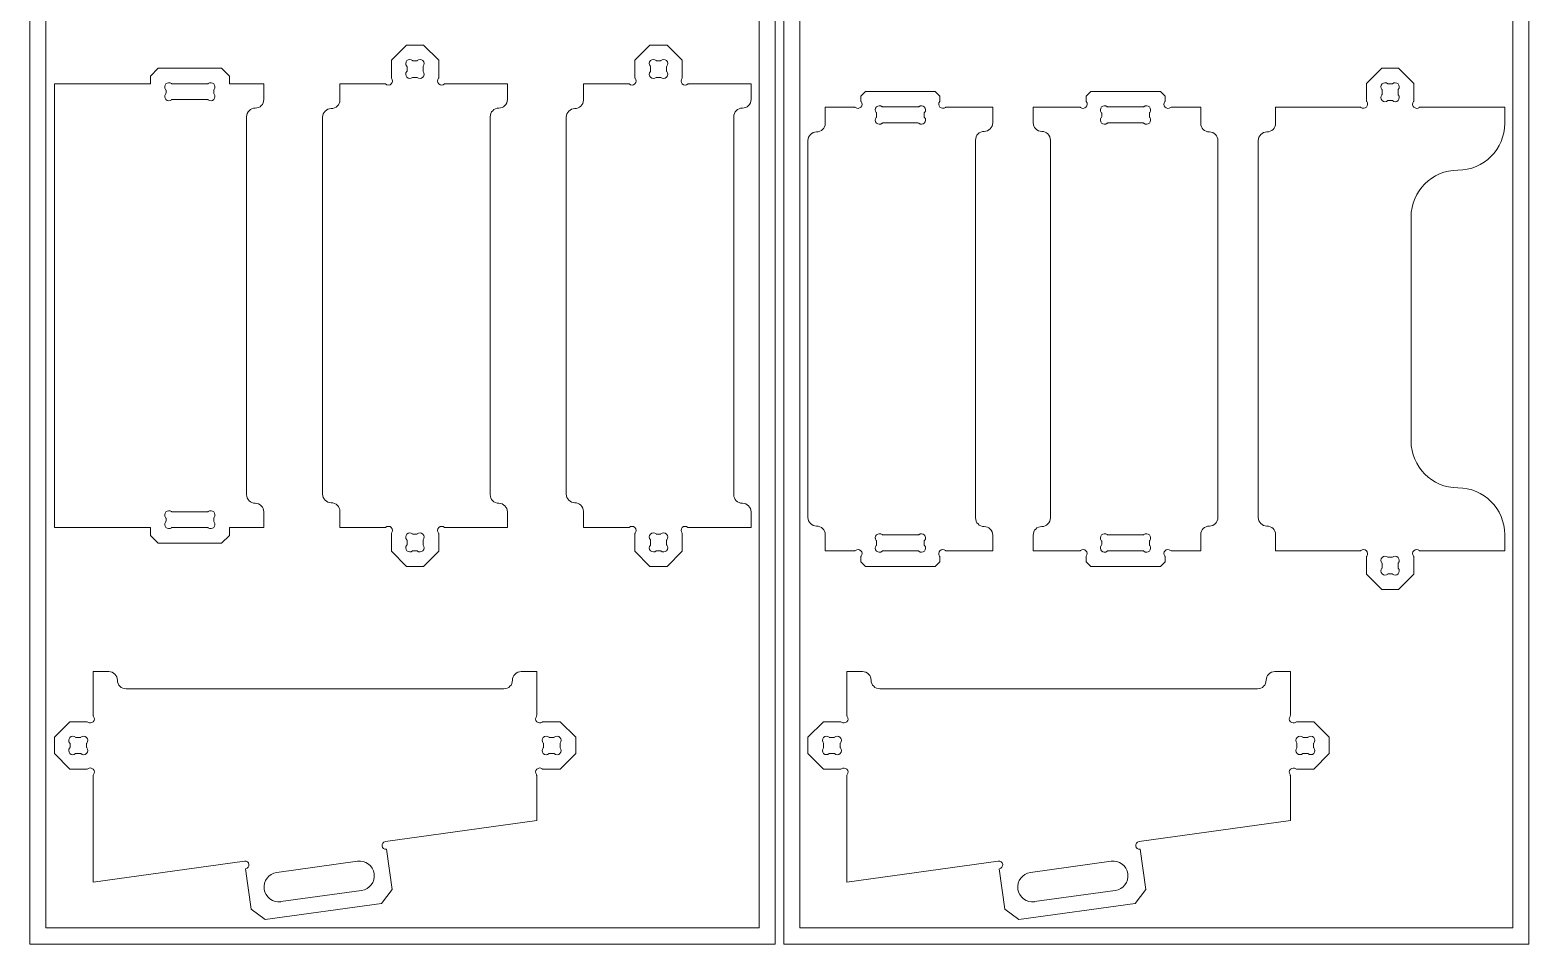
# Model space of a CAD drawing. Header units: millimetres. Extents: x 0 to 2440, y 0 to 1220.
# Drawn here: x 0 to 1217, y 0 to 742 of the extents above; entities that cross this region are included whole.
import ezdxf

# ---------------------------------------------------------------- set-up
doc = ezdxf.new("R2010")
doc.units = ezdxf.units.MM

msp = doc.modelspace()

# ---------------------------------------------------------------- linework, layer by layer
at = {"color": 7, "linetype": 'Continuous', "lineweight": 15}
for p, q in [((0, 1220), (0, 0)), ((604.9, 0), (604.9, 1220)), ((611.7, 1220), (611.7, 0)), ((1216.6, 0), (1216.6, 1220)), ((13, 1207), (13, 13)), ((591.9, 13), (591.9, 1207)), ((624.7, 1207), (624.7, 13)), ((1203.6, 13), (1203.6, 1207)), ((293.3, 717.3), (305.5, 729.5)), ((305.5, 729.5), (319.5, 729.5)), ((319.5, 729.5), (331.7, 717.3)), ((491, 717.3), (503.2, 729.5)), ((503.2, 729.5), (517.2, 729.5)), ((517.2, 729.5), (529.4, 717.3)), ((97.7, 704.3), (104, 710.7)), ((104, 710.7), (155.5, 710.7)), ((155.5, 710.7), (161.8, 704.3)), ((293.3, 702.9), (293.3, 717.3)), ((306, 708.2), (306, 711.9)), ((310.8, 716.8), (314.1, 716.8)), ((319, 711.9), (319, 708.2)), ((331.7, 717.3), (331.7, 702.9)), ((491, 702.9), (491, 717.3)), ((503.7, 708.2), (503.7, 711.9)), ((508.6, 716.8), (511.8, 716.8)), ((516.7, 711.9), (516.7, 708.2)), ((529.4, 717.3), (529.4, 702.9)), ((1084.7, 698.2), (1097.1, 710.7)), ((1097.1, 710.7), (1110.6, 710.7)), ((1110.6, 710.7), (1123.1, 698.2)), ((19.8, 698), (97.7, 698)), ((19.8, 698), (19.8, 338)), ((97.7, 698), (97.7, 704.3)), ((115.6, 698), (143.9, 698)), ((161.8, 704.3), (161.8, 698)), ((161.8, 698), (189.8, 698)), ((189.8, 698), (189.8, 685.3)), ((251.5, 698), (288.4, 698)), ((251.5, 684.9), (251.5, 698)), ((314.1, 703.3), (310.8, 703.3)), ((336.6, 698), (387.5, 698)), ((387.5, 698), (387.5, 685.3)), ((449.2, 698), (486.1, 698)), ((449.2, 684.9), (449.2, 698)), ((511.8, 703.3), (508.6, 703.3)), ((534.3, 698), (585.2, 698)), ((585.2, 698), (585.2, 685.3)), ((1084.7, 684.3), (1084.7, 698.2)), ((1102.2, 698), (1105.5, 698)), ((1123.1, 698.2), (1123.1, 684.3)), ((110.4, 690.5), (110.4, 692.8)), ((143.9, 685.3), (115.6, 685.3)), ((149.1, 692.8), (149.1, 690.5)), ((674.4, 688), (678.1, 691.8)), ((674.4, 684.3), (674.4, 688)), ((678.1, 691.8), (734.7, 691.8)), ((734.7, 691.8), (738.5, 688)), ((738.5, 688), (738.5, 684.3)), ((860.9, 691.8), (857.1, 688)), ((857.1, 688), (857.1, 684.3)), ((917.5, 691.8), (860.9, 691.8)), ((921.3, 688), (917.5, 691.8)), ((921.3, 684.3), (921.3, 688)), ((1097.4, 689.4), (1097.4, 693.1)), ((1105.5, 684.5), (1102.2, 684.5)), ((1110.4, 693.1), (1110.4, 689.4)), ((175.8, 364.7), (175.8, 671.3)), ((237.5, 670.9), (237.5, 365.1)), ((373.5, 364.7), (373.5, 671.3)), ((435.2, 670.9), (435.2, 365.1)), ((571.2, 364.7), (571.2, 671.3)), ((645.4, 679.1), (669.2, 679.1)), ((645.4, 666), (645.4, 679.1)), ((687.1, 671.4), (687.1, 674.2)), ((692.2, 679.3), (720.7, 679.3)), ((725.8, 674.2), (725.8, 671.4)), ((743.6, 679.1), (781.4, 679.1)), ((781.4, 679.1), (781.4, 666.4)), ((852, 679.1), (814.2, 679.1)), ((814.2, 679.1), (814.2, 666.4)), ((869.8, 674.2), (869.8, 671.4)), ((903.4, 679.3), (874.9, 679.3)), ((908.6, 671.4), (908.6, 674.2)), ((950.2, 679.1), (926.4, 679.1)), ((950.2, 666), (950.2, 679.1)), ((1010.9, 679.1), (1079.5, 679.1)), ((1010.9, 666), (1010.9, 679.1)), ((1128.2, 679.1), (1196.9, 679.1)), ((1196.9, 679.1), (1196.9, 666)), ((720.7, 666.3), (692.2, 666.3)), ((874.9, 666.3), (903.4, 666.3)), ((631.4, 652), (631.4, 346.2)), ((767.4, 345.8), (767.4, 652.4)), ((828.2, 652.4), (828.2, 345.8)), ((964.2, 346.2), (964.2, 652)), ((996.9, 652), (996.9, 346.2)), ((1120.9, 408.2), (1120.9, 590)), ((110.4, 345.5), (110.4, 343.2)), ((143.9, 350.7), (115.6, 350.7)), ((149.1, 343.2), (149.1, 345.5)), ((189.8, 338), (189.8, 350.7)), ((251.5, 351.1), (251.5, 338)), ((387.5, 338), (387.5, 350.7)), ((449.2, 351.1), (449.2, 338)), ((585.2, 338), (585.2, 350.7)), ((19.8, 338), (97.7, 338)), ((97.7, 338), (97.7, 331.6)), ((97.7, 331.6), (104, 325.3)), ((115.6, 338), (143.9, 338)), ((155.5, 325.3), (161.8, 331.6)), ((161.8, 331.6), (161.8, 338)), ((161.8, 338), (189.8, 338)), ((251.5, 338), (288.4, 338)), ((293.3, 333.1), (293.3, 318.7)), ((314.1, 332.6), (310.8, 332.6)), ((331.7, 318.7), (331.7, 333.1)), ((336.6, 338), (387.5, 338)), ((449.2, 338), (486.1, 338)), ((491, 333.1), (491, 318.7)), ((511.8, 332.6), (508.6, 332.6)), ((529.4, 318.7), (529.4, 333.1)), ((534.3, 338), (585.2, 338)), ((645.4, 332.2), (645.4, 319.1)), ((720.7, 332), (692.2, 332)), ((781.4, 319.1), (781.4, 331.8)), ((814.2, 319.1), (814.2, 331.8)), ((874.9, 332), (903.4, 332)), ((950.2, 332.2), (950.2, 319.1)), ((1010.9, 332.2), (1010.9, 319.1)), ((1196.9, 319.1), (1196.9, 332.2)), ((104, 325.3), (155.5, 325.3)), ((293.3, 318.7), (305.5, 306.4)), ((306, 327.7), (306, 324)), ((310.8, 319.1), (314.1, 319.1)), ((319, 324), (319, 327.7)), ((319.5, 306.4), (331.7, 318.7)), ((491, 318.7), (503.2, 306.4)), ((503.7, 327.7), (503.7, 324)), ((508.6, 319.1), (511.8, 319.1)), ((516.7, 324), (516.7, 327.7)), ((517.2, 306.4), (529.4, 318.7)), ((645.4, 319.1), (669.2, 319.1)), ((687.1, 326.9), (687.1, 324.1)), ((692.2, 319), (720.7, 319)), ((725.8, 324.1), (725.8, 326.9)), ((743.6, 319.1), (781.4, 319.1)), ((852, 319.1), (814.2, 319.1)), ((869.8, 324.1), (869.8, 326.9)), ((903.4, 319), (874.9, 319)), ((908.6, 326.9), (908.6, 324.1)), ((950.2, 319.1), (926.4, 319.1)), ((1010.9, 319.1), (1079.5, 319.1)), ((1128.2, 319.1), (1196.9, 319.1)), ((305.5, 306.4), (319.5, 306.4)), ((503.2, 306.4), (517.2, 306.4)), ((674.4, 314), (674.4, 310.2)), ((674.4, 310.2), (678.1, 306.4)), ((678.1, 306.4), (734.7, 306.4)), ((734.7, 306.4), (738.5, 310.2)), ((738.5, 310.2), (738.5, 314)), ((857.1, 310.2), (857.1, 314)), ((860.9, 306.4), (857.1, 310.2)), ((917.5, 306.4), (860.9, 306.4)), ((921.3, 310.2), (917.5, 306.4)), ((921.3, 314), (921.3, 310.2)), ((1084.7, 314), (1084.7, 300.1)), ((1097.4, 308.9), (1097.4, 305.2)), ((1105.5, 313.8), (1102.2, 313.8)), ((1110.4, 305.2), (1110.4, 308.9)), ((1123.1, 300.1), (1123.1, 314)), ((1084.7, 300.1), (1097.1, 287.6)), ((1102.2, 300.3), (1105.5, 300.3)), ((1110.6, 287.6), (1123.1, 300.1)), ((1097.1, 287.6), (1110.6, 287.6)), ((51.3, 221.1), (64, 221.1)), ((51.3, 185.6), (51.3, 221.1)), ((411.3, 221.1), (398.6, 221.1)), ((411.3, 185.6), (411.3, 221.1)), ((663, 221.1), (675.7, 221.1)), ((663, 185.6), (663, 221.1)), ((1023, 221.1), (1010.3, 221.1)), ((1023, 185.6), (1023, 221.1)), ((384.6, 207.1), (78, 207.1)), ((996.3, 207.1), (689.7, 207.1)), ((19.8, 167.8), (32.3, 180.3)), ((32.3, 180.3), (46.1, 180.3)), ((430.3, 180.3), (416.5, 180.3)), ((442.9, 167.8), (430.3, 180.3)), ((631.4, 167.8), (644, 180.3)), ((644, 180.3), (657.8, 180.3)), ((1042, 180.3), (1028.2, 180.3)), ((1054.5, 167.8), (1042, 180.3)), ((19.8, 154.5), (19.8, 167.8)), ((32.5, 159.5), (32.5, 162.8)), ((37.3, 167.6), (41.1, 167.6)), ((46, 162.8), (46, 159.5)), ((416.7, 162.8), (416.7, 159.5)), ((425.3, 167.6), (421.5, 167.6)), ((430.2, 159.5), (430.2, 162.8)), ((442.9, 154.5), (442.9, 167.8)), ((631.4, 154.5), (631.4, 167.8)), ((644.1, 159.5), (644.1, 162.8)), ((649, 167.6), (652.8, 167.6)), ((657.6, 162.8), (657.6, 159.5)), ((1028.3, 162.8), (1028.3, 159.5)), ((1037, 167.6), (1033.2, 167.6)), ((1041.8, 159.5), (1041.8, 162.8)), ((1054.5, 154.5), (1054.5, 167.8)), ((32.3, 141.9), (19.8, 154.5)), ((41.1, 154.6), (37.3, 154.6)), ((421.5, 154.6), (425.3, 154.6)), ((430.3, 141.9), (442.9, 154.5)), ((644, 141.9), (631.4, 154.5)), ((652.8, 154.6), (649, 154.6)), ((1033.2, 154.6), (1037, 154.6)), ((1042, 141.9), (1054.5, 154.5)), ((46.1, 141.9), (32.3, 141.9)), ((51.3, 50.2), (51.3, 136.7)), ((411.3, 100.2), (411.3, 136.7)), ((416.5, 141.9), (430.3, 141.9)), ((657.8, 141.9), (644, 141.9)), ((663, 50.2), (663, 136.7)), ((1023, 100.2), (1023, 136.7)), ((1028.2, 141.9), (1042, 141.9)), ((288.5, 83.2), (411.3, 100.2)), ((900.1, 83.2), (1023, 100.2)), ((293.9, 44.2), (289.3, 76.9)), ((905.6, 44.2), (901, 76.9)), ((51.3, 50.2), (174.2, 67.3)), ((175, 61), (179.6, 28.3)), ((265.7, 67.2), (200.4, 58.1)), ((663, 50.2), (785.8, 67.3)), ((786.7, 61), (791.3, 28.3)), ((877.4, 67.2), (812.1, 58.1)), ((203.7, 34.4), (269, 43.4)), ((285.3, 32.9), (293.9, 44.2)), ((815.4, 34.4), (880.7, 43.4)), ((897, 32.9), (905.6, 44.2)), ((179.6, 28.3), (190.9, 19.8)), ((190.9, 19.8), (285.3, 32.9)), ((791.3, 28.3), (802.5, 19.8)), ((802.5, 19.8), (897, 32.9)), ((13, 13), (591.9, 13)), ((624.7, 13), (1203.6, 13)), ((0, 0), (604.9, 0)), ((611.7, 0), (1216.6, 0))]:
    msp.add_line(p, q, dxfattribs=at)
for centre, radius, start, end in [((308.3, 714.5), 3.35, 47.5945, 222.4055), ((308.3, 714.5), 3.35, 47.5945, 222.4055), ((316.6, 714.5), 3.35, 317.5945, 132.4055), ((316.6, 714.5), 3.35, 317.5945, 132.4055), ((506, 714.5), 3.35, 47.5945, 222.4055), ((506, 714.5), 3.35, 47.5945, 222.4055), ((514.3, 714.5), 3.35, 317.5945, 132.4055), ((514.3, 714.5), 3.35, 317.5945, 132.4055), ((308.3, 705.7), 3.35, 137.5945, 312.4055), ((308.3, 705.7), 3.35, 137.5945, 312.4055), ((305.6, 711.9), 0.4, 0, 42.4055), ((305.6, 711.9), 0.4, 0, 42.4055), ((305.6, 708.2), 0.4, 317.5945, 0), ((305.6, 708.2), 0.4, 317.5945, 0), ((310.8, 717.2), 0.4, 227.5945, 270), ((310.8, 717.2), 0.4, 227.5945, 270), ((314.1, 717.2), 0.4, 270, 312.4055), ((314.1, 717.2), 0.4, 270, 312.4055), ((316.6, 705.7), 3.35, 227.5945, 42.4055), ((316.6, 705.7), 3.35, 227.5945, 42.4055), ((319.4, 711.9), 0.4, 137.5945, 180), ((319.4, 711.9), 0.4, 137.5945, 180), ((319.4, 708.2), 0.4, 180, 222.4055), ((319.4, 708.2), 0.4, 180, 222.4055), ((506, 705.7), 3.35, 137.5945, 312.4055), ((506, 705.7), 3.35, 137.5945, 312.4055), ((503.3, 711.9), 0.4, 0, 42.4055), ((503.3, 711.9), 0.4, 0, 42.4055), ((503.3, 708.2), 0.4, 317.5945, 0), ((503.3, 708.2), 0.4, 317.5945, 0), ((508.6, 717.2), 0.4, 227.5945, 270), ((508.6, 717.2), 0.4, 227.5945, 270), ((511.8, 717.2), 0.4, 270, 312.4055), ((511.8, 717.2), 0.4, 270, 312.4055), ((514.3, 705.7), 3.35, 227.5945, 42.4055), ((514.3, 705.7), 3.35, 227.5945, 42.4055), ((517.1, 711.9), 0.4, 137.5945, 180), ((517.1, 711.9), 0.4, 137.5945, 180), ((517.1, 708.2), 0.4, 180, 222.4055), ((517.1, 708.2), 0.4, 180, 222.4055), ((112.7, 695.6), 3.35, 51.9718, 218.0282), ((112.7, 695.6), 3.35, 51.9718, 218.0282), ((109.1, 692.8), 1.27, 0, 38.0282), ((109.1, 692.8), 1.27, 0, 38.0282), ((115.6, 699.3), 1.27, 231.9718, 270), ((115.6, 699.3), 1.27, 231.9718, 270), ((143.9, 699.3), 1.27, 270, 308.0282), ((143.9, 699.3), 1.27, 270, 308.0282), ((146.8, 695.6), 3.35, 321.9718, 128.0282), ((146.8, 695.6), 3.35, 321.9718, 128.0282), ((150.4, 692.8), 1.27, 141.9718, 180), ((150.4, 692.8), 1.27, 141.9718, 180), ((288.4, 697.6), 0.4, 47.5945, 90), ((288.4, 697.6), 0.4, 47.5945, 90), ((290.9, 700.4), 3.35, 227.5945, 42.4055), ((290.9, 700.4), 3.35, 227.5945, 42.4055), ((293.7, 702.9), 0.4, 180, 222.4055), ((293.7, 702.9), 0.4, 180, 222.4055), ((310.8, 702.9), 0.4, 90, 132.4055), ((310.8, 702.9), 0.4, 90, 132.4055), ((314.1, 702.9), 0.4, 47.5945, 90), ((314.1, 702.9), 0.4, 47.5945, 90), ((334.1, 700.4), 3.35, 137.5945, 312.4055), ((334.1, 700.4), 3.35, 137.5945, 312.4055), ((331.3, 702.9), 0.4, 317.5945, 0), ((331.3, 702.9), 0.4, 317.5945, 0), ((336.6, 697.6), 0.4, 90, 132.4055), ((336.6, 697.6), 0.4, 90, 132.4055), ((486.1, 697.6), 0.4, 47.5945, 90), ((486.1, 697.6), 0.4, 47.5945, 90), ((488.6, 700.4), 3.35, 227.5945, 42.4055), ((488.6, 700.4), 3.35, 227.5945, 42.4055), ((491.4, 702.9), 0.4, 180, 222.4055), ((491.4, 702.9), 0.4, 180, 222.4055), ((508.6, 702.9), 0.4, 90, 132.4055), ((508.6, 702.9), 0.4, 90, 132.4055), ((511.8, 702.9), 0.4, 47.5945, 90), ((511.8, 702.9), 0.4, 47.5945, 90), ((531.8, 700.4), 3.35, 137.5945, 312.4055), ((531.8, 700.4), 3.35, 137.5945, 312.4055), ((529, 702.9), 0.4, 317.5945, 0), ((529, 702.9), 0.4, 317.5945, 0), ((534.3, 697.6), 0.4, 90, 132.4055), ((534.3, 697.6), 0.4, 90, 132.4055), ((1099.7, 695.6), 3.35, 47.5945, 222.4055), ((1099.7, 695.6), 3.35, 47.5945, 222.4055), ((1102.2, 698.4), 0.4, 227.5945, 270), ((1102.2, 698.4), 0.4, 227.5945, 270), ((1105.5, 698.4), 0.4, 270, 312.4055), ((1105.5, 698.4), 0.4, 270, 312.4055), ((1108, 695.6), 3.35, 317.5945, 132.4055), ((1108, 695.6), 3.35, 317.5945, 132.4055), ((112.7, 687.7), 3.35, 141.9718, 308.0282), ((112.7, 687.7), 3.35, 141.9718, 308.0282), ((109.1, 690.5), 1.27, 321.9718, 0), ((109.1, 690.5), 1.27, 321.9718, 0), ((115.6, 684), 1.27, 90, 128.0282), ((115.6, 684), 1.27, 90, 128.0282), ((143.9, 684), 1.27, 51.9718, 90), ((143.9, 684), 1.27, 51.9718, 90), ((146.8, 687.7), 3.35, 231.9718, 38.0282), ((146.8, 687.7), 3.35, 231.9718, 38.0282), ((150.4, 690.5), 1.27, 180, 218.0282), ((150.4, 690.5), 1.27, 180, 218.0282), ((182.8, 685.3), 7, 270, 0), ((182.8, 685.3), 7, 270, 0), ((244.5, 684.9), 7, 270, 0), ((244.5, 684.9), 7, 270, 0), ((380.5, 685.3), 7, 270, 0), ((380.5, 685.3), 7, 270, 0), ((442.2, 684.9), 7, 270, 0), ((442.2, 684.9), 7, 270, 0), ((578.2, 685.3), 7, 270, 0), ((578.2, 685.3), 7, 270, 0), ((672, 681.5), 3.35, 230.7612, 39.2388), ((672, 681.5), 3.35, 230.7612, 39.2388), ((675.4, 684.3), 1, 180, 219.2388), ((675.4, 684.3), 1, 180, 219.2388), ((740.9, 681.5), 3.34, 140.7612, 309.2388), ((740.9, 681.5), 3.34, 140.7612, 309.2388), ((737.5, 684.3), 1, 320.7612, 0), ((737.5, 684.3), 1, 320.7612, 0), ((854.7, 681.5), 3.35, 230.7612, 39.2388), ((854.7, 681.5), 3.35, 230.7612, 39.2388), ((858.1, 684.3), 1, 180, 219.2388), ((858.1, 684.3), 1, 180, 219.2388), ((923.6, 681.5), 3.35, 140.7612, 309.2388), ((923.6, 681.5), 3.35, 140.7612, 309.2388), ((920.3, 684.3), 1, 320.7612, 0), ((920.3, 684.3), 1, 320.7612, 0), ((1082.3, 681.5), 3.34, 230.7612, 39.2388), ((1082.3, 681.5), 3.34, 230.7612, 39.2388), ((1085.7, 684.3), 1, 180, 219.2388), ((1085.7, 684.3), 1, 180, 219.2388), ((1099.7, 686.9), 3.35, 137.5945, 312.4055), ((1099.7, 686.9), 3.35, 137.5945, 312.4055), ((1097, 693.1), 0.4, 0, 42.4055), ((1097, 693.1), 0.4, 0, 42.4055), ((1097, 689.4), 0.4, 317.5945, 0), ((1097, 689.4), 0.4, 317.5945, 0), ((1102.2, 684.1), 0.4, 90, 132.4055), ((1102.2, 684.1), 0.4, 90, 132.4055), ((1105.5, 684.1), 0.4, 47.5945, 90), ((1105.5, 684.1), 0.4, 47.5945, 90), ((1108, 686.9), 3.35, 227.5945, 42.4055), ((1108, 686.9), 3.35, 227.5945, 42.4055), ((1110.8, 693.1), 0.4, 137.5945, 180), ((1110.8, 693.1), 0.4, 137.5945, 180), ((1110.8, 689.4), 0.4, 180, 222.4055), ((1110.8, 689.4), 0.4, 180, 222.4055), ((1125.5, 681.5), 3.35, 140.7612, 309.2388), ((1125.5, 681.5), 3.35, 140.7612, 309.2388), ((1122.1, 684.3), 1, 320.7612, 0), ((1122.1, 684.3), 1, 320.7612, 0), ((182.8, 671.3), 7, 90, 180), ((182.8, 671.3), 7, 90, 180), ((244.5, 670.9), 7, 90, 180), ((244.5, 670.9), 7, 90, 180), ((380.5, 671.3), 7, 90, 180), ((380.5, 671.3), 7, 90, 180), ((442.2, 670.9), 7, 90, 180), ((442.2, 670.9), 7, 90, 180), ((578.2, 671.3), 7, 90, 180), ((578.2, 671.3), 7, 90, 180), ((669.2, 678.1), 1, 50.7612, 90), ((669.2, 678.1), 1, 50.7612, 90), ((689.4, 676.9), 3.35, 50.7612, 219.2388), ((689.4, 676.9), 3.35, 50.7612, 219.2388), ((689.4, 668.6), 3.34, 140.7612, 309.2388), ((689.4, 668.6), 3.34, 140.7612, 309.2388), ((686.1, 674.2), 1, 0, 39.2388), ((686.1, 674.2), 1, 0, 39.2388), ((686.1, 671.4), 1, 320.7612, 0), ((686.1, 671.4), 1, 320.7612, 0), ((692.2, 680.3), 1, 230.7612, 270), ((692.2, 680.3), 1, 230.7612, 270), ((720.7, 680.3), 1, 270, 309.2388), ((720.7, 680.3), 1, 270, 309.2388), ((723.5, 676.9), 3.34, 320.7612, 129.2388), ((723.5, 676.9), 3.34, 320.7612, 129.2388), ((723.5, 668.6), 3.34, 230.7612, 39.2388), ((723.5, 668.6), 3.34, 230.7612, 39.2388), ((726.8, 674.2), 1, 140.7612, 180), ((726.8, 674.2), 1, 140.7612, 180), ((726.8, 671.4), 1, 180, 219.2388), ((726.8, 671.4), 1, 180, 219.2388), ((743.6, 678.1), 1, 90, 129.2388), ((743.6, 678.1), 1, 90, 129.2388), ((852, 678.1), 1, 50.7612, 90), ((852, 678.1), 1, 50.7612, 90), ((872.1, 676.9), 3.34, 50.7612, 219.2388), ((872.1, 676.9), 3.34, 50.7612, 219.2388), ((872.1, 668.6), 3.34, 140.7612, 309.2388), ((872.1, 668.6), 3.34, 140.7612, 309.2388), ((868.8, 674.2), 1, 0, 39.2388), ((868.8, 674.2), 1, 0, 39.2388), ((868.8, 671.4), 1, 320.7612, 0), ((868.8, 671.4), 1, 320.7612, 0), ((874.9, 680.3), 1, 230.7612, 270), ((874.9, 680.3), 1, 230.7612, 270), ((903.4, 680.3), 1, 270, 309.2388), ((903.4, 680.3), 1, 270, 309.2388), ((906.2, 676.9), 3.34, 320.7612, 129.2388), ((906.2, 676.9), 3.34, 320.7612, 129.2388), ((906.2, 668.6), 3.35, 230.7612, 39.2388), ((906.2, 668.6), 3.35, 230.7612, 39.2388), ((909.6, 674.2), 1, 140.7612, 180), ((909.6, 674.2), 1, 140.7612, 180), ((909.6, 671.4), 1, 180, 219.2388), ((909.6, 671.4), 1, 180, 219.2388), ((926.4, 678.1), 1, 90, 129.2388), ((926.4, 678.1), 1, 90, 129.2388), ((1079.5, 678.1), 1, 50.7612, 90), ((1079.5, 678.1), 1, 50.7612, 90), ((1128.2, 678.1), 1, 90, 129.2388), ((1128.2, 678.1), 1, 90, 129.2388), ((638.4, 652), 7, 90, 180), ((638.4, 652), 7, 90, 180), ((638.4, 666), 7, 270, 0), ((638.4, 666), 7, 270, 0), ((692.2, 665.3), 1, 90, 129.2388), ((692.2, 665.3), 1, 90, 129.2388), ((720.7, 665.3), 1, 50.7612, 90), ((720.7, 665.3), 1, 50.7612, 90), ((774.4, 652.4), 7, 90, 180), ((774.4, 652.4), 7, 90, 180), ((774.4, 666.4), 7, 270, 0), ((774.4, 666.4), 7, 270, 0), ((821.2, 666.4), 7, 180, 270), ((821.2, 666.4), 7, 180, 270), ((821.2, 652.4), 7, 0, 90), ((821.2, 652.4), 7, 0, 90), ((874.9, 665.3), 1, 90, 129.2388), ((874.9, 665.3), 1, 90, 129.2388), ((903.4, 665.3), 1, 50.7612, 90), ((903.4, 665.3), 1, 50.7612, 90), ((957.2, 666), 7, 180, 270), ((957.2, 666), 7, 180, 270), ((957.2, 652), 7, 0, 90), ((957.2, 652), 7, 0, 90), ((1003.9, 652), 7, 90, 180), ((1003.9, 652), 7, 90, 180), ((1003.9, 666), 7, 270, 0), ((1003.9, 666), 7, 270, 0), ((1158.9, 666), 38, 270, 0), ((1158.9, 666), 38, 270, 0), ((1158.9, 590), 38, 90, 180), ((1158.9, 590), 38, 90, 180), ((1158.9, 408.2), 38, 180, 270), ((1158.9, 408.2), 38, 180, 270), ((244.5, 365.1), 7, 180, 270), ((244.5, 365.1), 7, 180, 270), ((442.2, 365.1), 7, 180, 270), ((442.2, 365.1), 7, 180, 270), ((1158.9, 332.2), 38, 0, 90), ((1158.9, 332.2), 38, 0, 90), ((182.8, 364.7), 7, 180, 270), ((182.8, 364.7), 7, 180, 270), ((182.8, 350.7), 7, 0, 90), ((182.8, 350.7), 7, 0, 90), ((244.5, 351.1), 7, 0, 90), ((244.5, 351.1), 7, 0, 90), ((380.5, 364.7), 7, 180, 270), ((380.5, 364.7), 7, 180, 270), ((380.5, 350.7), 7, 0, 90), ((380.5, 350.7), 7, 0, 90), ((442.2, 351.1), 7, 0, 90), ((442.2, 351.1), 7, 0, 90), ((578.2, 364.7), 7, 180, 270), ((578.2, 364.7), 7, 180, 270), ((578.2, 350.7), 7, 0, 90), ((578.2, 350.7), 7, 0, 90), ((112.7, 348.3), 3.35, 51.9718, 218.0282), ((112.7, 348.3), 3.35, 51.9718, 218.0282), ((112.7, 340.4), 3.35, 141.9718, 308.0282), ((112.7, 340.4), 3.35, 141.9718, 308.0282), ((109.1, 345.5), 1.27, 0, 38.0282), ((109.1, 345.5), 1.27, 0, 38.0282), ((109.1, 343.2), 1.27, 321.9718, 0), ((109.1, 343.2), 1.27, 321.9718, 0), ((115.6, 352), 1.27, 231.9718, 270), ((115.6, 352), 1.27, 231.9718, 270), ((143.9, 352), 1.27, 270, 308.0282), ((143.9, 352), 1.27, 270, 308.0282), ((146.8, 348.3), 3.35, 321.9718, 128.0282), ((146.8, 348.3), 3.35, 321.9718, 128.0282), ((146.8, 340.4), 3.35, 231.9718, 38.0282), ((146.8, 340.4), 3.35, 231.9718, 38.0282), ((150.4, 345.5), 1.27, 141.9718, 180), ((150.4, 345.5), 1.27, 141.9718, 180), ((150.4, 343.2), 1.27, 180, 218.0282), ((150.4, 343.2), 1.27, 180, 218.0282), ((638.4, 346.2), 7, 180, 270), ((638.4, 346.2), 7, 180, 270), ((774.4, 345.8), 7, 180, 270), ((774.4, 345.8), 7, 180, 270), ((821.2, 345.8), 7, 270, 0), ((821.2, 345.8), 7, 270, 0), ((957.2, 346.2), 7, 270, 0), ((957.2, 346.2), 7, 270, 0), ((1003.9, 346.2), 7, 180, 270), ((1003.9, 346.2), 7, 180, 270), ((115.6, 336.7), 1.27, 90, 128.0282), ((115.6, 336.7), 1.27, 90, 128.0282), ((143.9, 336.7), 1.27, 51.9718, 90), ((143.9, 336.7), 1.27, 51.9718, 90), ((288.4, 338.4), 0.4, 270, 312.4055), ((288.4, 338.4), 0.4, 270, 312.4055), ((290.9, 335.6), 3.35, 317.5945, 132.4055), ((290.9, 335.6), 3.35, 317.5945, 132.4055), ((293.7, 333.1), 0.4, 137.5945, 180), ((293.7, 333.1), 0.4, 137.5945, 180), ((308.3, 330.3), 3.35, 47.5945, 222.4055), ((308.3, 330.3), 3.35, 47.5945, 222.4055), ((310.8, 333), 0.4, 227.5945, 270), ((310.8, 333), 0.4, 227.5945, 270), ((314.1, 333), 0.4, 270, 312.4055), ((314.1, 333), 0.4, 270, 312.4055), ((316.6, 330.3), 3.35, 317.5945, 132.4055), ((316.6, 330.3), 3.35, 317.5945, 132.4055), ((334.1, 335.6), 3.35, 47.5945, 222.4055), ((334.1, 335.6), 3.35, 47.5945, 222.4055), ((331.3, 333.1), 0.4, 0, 42.4055), ((331.3, 333.1), 0.4, 0, 42.4055), ((336.6, 338.4), 0.4, 227.5945, 270), ((336.6, 338.4), 0.4, 227.5945, 270), ((486.1, 338.4), 0.4, 270, 312.4055), ((486.1, 338.4), 0.4, 270, 312.4055), ((488.6, 335.6), 3.35, 317.5945, 132.4055), ((488.6, 335.6), 3.35, 317.5945, 132.4055), ((491.4, 333.1), 0.4, 137.5945, 180), ((491.4, 333.1), 0.4, 137.5945, 180), ((506, 330.3), 3.35, 47.5945, 222.4055), ((506, 330.3), 3.35, 47.5945, 222.4055), ((508.6, 333), 0.4, 227.5945, 270), ((508.6, 333), 0.4, 227.5945, 270), ((511.8, 333), 0.4, 270, 312.4055), ((511.8, 333), 0.4, 270, 312.4055), ((514.3, 330.3), 3.35, 317.5945, 132.4055), ((514.3, 330.3), 3.35, 317.5945, 132.4055), ((531.8, 335.6), 3.34, 47.5945, 222.4055), ((531.8, 335.6), 3.34, 47.5945, 222.4055), ((529, 333.1), 0.4, 0, 42.4055), ((529, 333.1), 0.4, 0, 42.4055), ((534.3, 338.4), 0.4, 227.5945, 270), ((534.3, 338.4), 0.4, 227.5945, 270), ((638.4, 332.2), 7, 0, 90), ((638.4, 332.2), 7, 0, 90), ((689.4, 329.6), 3.35, 50.7612, 219.2388), ((689.4, 329.6), 3.35, 50.7612, 219.2388), ((692.2, 333), 1, 230.7612, 270), ((692.2, 333), 1, 230.7612, 270), ((720.7, 333), 1, 270, 309.2388), ((720.7, 333), 1, 270, 309.2388), ((723.5, 329.6), 3.34, 320.7612, 129.2388), ((723.5, 329.6), 3.34, 320.7612, 129.2388), ((774.4, 331.8), 7, 0, 90), ((774.4, 331.8), 7, 0, 90), ((821.2, 331.8), 7, 90, 180), ((821.2, 331.8), 7, 90, 180), ((872.1, 329.6), 3.35, 50.7612, 219.2388), ((872.1, 329.6), 3.35, 50.7612, 219.2388), ((874.9, 333), 1, 230.7612, 270), ((874.9, 333), 1, 230.7612, 270), ((903.4, 333), 1, 270, 309.2388), ((903.4, 333), 1, 270, 309.2388), ((906.2, 329.6), 3.35, 320.7612, 129.2388), ((906.2, 329.6), 3.35, 320.7612, 129.2388), ((957.2, 332.2), 7, 90, 180), ((957.2, 332.2), 7, 90, 180), ((1003.9, 332.2), 7, 0, 90), ((1003.9, 332.2), 7, 0, 90), ((308.3, 321.5), 3.35, 137.5945, 312.4055), ((308.3, 321.5), 3.35, 137.5945, 312.4055), ((305.6, 327.7), 0.4, 0, 42.4055), ((305.6, 327.7), 0.4, 0, 42.4055), ((305.6, 324), 0.4, 317.5945, 0), ((305.6, 324), 0.4, 317.5945, 0), ((310.8, 318.7), 0.4, 90, 132.4055), ((310.8, 318.7), 0.4, 90, 132.4055), ((314.1, 318.7), 0.4, 47.5945, 90), ((314.1, 318.7), 0.4, 47.5945, 90), ((316.6, 321.5), 3.35, 227.5945, 42.4055), ((316.6, 321.5), 3.35, 227.5945, 42.4055), ((319.4, 327.7), 0.4, 137.5945, 180), ((319.4, 327.7), 0.4, 137.5945, 180), ((319.4, 324), 0.4, 180, 222.4055), ((319.4, 324), 0.4, 180, 222.4055), ((506, 321.5), 3.35, 137.5945, 312.4055), ((506, 321.5), 3.35, 137.5945, 312.4055), ((503.3, 327.7), 0.4, 0, 42.4055), ((503.3, 327.7), 0.4, 0, 42.4055), ((503.3, 324), 0.4, 317.5945, 0), ((503.3, 324), 0.4, 317.5945, 0), ((508.6, 318.7), 0.4, 90, 132.4055), ((508.6, 318.7), 0.4, 90, 132.4055), ((511.8, 318.7), 0.4, 47.5945, 90), ((511.8, 318.7), 0.4, 47.5945, 90), ((514.3, 321.5), 3.35, 227.5945, 42.4055), ((514.3, 321.5), 3.35, 227.5945, 42.4055), ((517.1, 327.7), 0.4, 137.5945, 180), ((517.1, 327.7), 0.4, 137.5945, 180), ((517.1, 324), 0.4, 180, 222.4055), ((517.1, 324), 0.4, 180, 222.4055), ((669.2, 320.1), 1, 270, 309.2388), ((669.2, 320.1), 1, 270, 309.2388), ((672, 316.8), 3.35, 320.7612, 129.2388), ((672, 316.8), 3.35, 320.7612, 129.2388), ((689.4, 321.3), 3.35, 140.7612, 309.2388), ((689.4, 321.3), 3.35, 140.7612, 309.2388), ((686.1, 326.9), 1, 0, 39.2388), ((686.1, 326.9), 1, 0, 39.2388), ((686.1, 324.1), 1, 320.7612, 0), ((686.1, 324.1), 1, 320.7612, 0), ((692.2, 318), 1, 90, 129.2388), ((692.2, 318), 1, 90, 129.2388), ((720.7, 318), 1, 50.7612, 90), ((720.7, 318), 1, 50.7612, 90), ((723.5, 321.3), 3.35, 230.7612, 39.2388), ((723.5, 321.3), 3.35, 230.7612, 39.2388), ((726.8, 326.9), 1, 140.7612, 180), ((726.8, 326.9), 1, 140.7612, 180), ((726.8, 324.1), 1, 180, 219.2388), ((726.8, 324.1), 1, 180, 219.2388), ((740.9, 316.8), 3.35, 50.7612, 219.2388), ((740.9, 316.8), 3.35, 50.7612, 219.2388), ((743.6, 320.1), 1, 230.7612, 270), ((743.6, 320.1), 1, 230.7612, 270), ((852, 320.1), 1, 270, 309.2388), ((852, 320.1), 1, 270, 309.2388), ((854.7, 316.8), 3.34, 320.7612, 129.2388), ((854.7, 316.8), 3.34, 320.7612, 129.2388), ((872.1, 321.3), 3.34, 140.7612, 309.2388), ((872.1, 321.3), 3.34, 140.7612, 309.2388), ((868.8, 326.9), 1, 0, 39.2388), ((868.8, 326.9), 1, 0, 39.2388), ((868.8, 324.1), 1, 320.7612, 0), ((868.8, 324.1), 1, 320.7612, 0), ((874.9, 318), 1, 90, 129.2388), ((874.9, 318), 1, 90, 129.2388), ((903.4, 318), 1, 50.7612, 90), ((903.4, 318), 1, 50.7612, 90), ((906.2, 321.3), 3.35, 230.7612, 39.2388), ((906.2, 321.3), 3.35, 230.7612, 39.2388), ((909.6, 326.9), 1, 140.7612, 180), ((909.6, 326.9), 1, 140.7612, 180), ((909.6, 324.1), 1, 180, 219.2388), ((909.6, 324.1), 1, 180, 219.2388), ((923.6, 316.8), 3.35, 50.7612, 219.2388), ((923.6, 316.8), 3.35, 50.7612, 219.2388), ((926.4, 320.1), 1, 230.7612, 270), ((926.4, 320.1), 1, 230.7612, 270), ((1079.5, 320.1), 1, 270, 309.2388), ((1079.5, 320.1), 1, 270, 309.2388), ((1082.3, 316.8), 3.35, 320.7612, 129.2388), ((1082.3, 316.8), 3.35, 320.7612, 129.2388), ((1125.5, 316.8), 3.35, 50.7612, 219.2388), ((1125.5, 316.8), 3.35, 50.7612, 219.2388), ((1128.2, 320.1), 1, 230.7612, 270), ((1128.2, 320.1), 1, 230.7612, 270), ((675.4, 314), 1, 140.7612, 180), ((675.4, 314), 1, 140.7612, 180), ((737.5, 314), 1, 0, 39.2388), ((737.5, 314), 1, 0, 39.2388), ((858.1, 314), 1, 140.7612, 180), ((858.1, 314), 1, 140.7612, 180), ((920.3, 314), 1, 0, 39.2388), ((920.3, 314), 1, 0, 39.2388), ((1085.7, 314), 1, 140.7612, 180), ((1085.7, 314), 1, 140.7612, 180), ((1099.7, 311.4), 3.35, 47.5945, 222.4055), ((1099.7, 311.4), 3.35, 47.5945, 222.4055), ((1099.7, 302.7), 3.34, 137.5945, 312.4055), ((1099.7, 302.7), 3.34, 137.5945, 312.4055), ((1097, 308.9), 0.4, 0, 42.4055), ((1097, 308.9), 0.4, 0, 42.4055), ((1097, 305.2), 0.4, 317.5945, 0), ((1097, 305.2), 0.4, 317.5945, 0), ((1102.2, 314.2), 0.4, 227.5945, 270), ((1102.2, 314.2), 0.4, 227.5945, 270), ((1105.5, 314.2), 0.4, 270, 312.4055), ((1105.5, 314.2), 0.4, 270, 312.4055), ((1108, 311.4), 3.35, 317.5945, 132.4055), ((1108, 311.4), 3.35, 317.5945, 132.4055), ((1108, 302.7), 3.35, 227.5945, 42.4055), ((1108, 302.7), 3.35, 227.5945, 42.4055), ((1110.8, 308.9), 0.4, 137.5945, 180), ((1110.8, 308.9), 0.4, 137.5945, 180), ((1110.8, 305.2), 0.4, 180, 222.4055), ((1110.8, 305.2), 0.4, 180, 222.4055), ((1122.1, 314), 1, 0, 39.2388), ((1122.1, 314), 1, 0, 39.2388), ((1102.2, 299.9), 0.4, 90, 132.4055), ((1102.2, 299.9), 0.4, 90, 132.4055), ((1105.5, 299.9), 0.4, 47.5945, 90), ((1105.5, 299.9), 0.4, 47.5945, 90), ((64, 214.1), 7, 0, 90), ((64, 214.1), 7, 0, 90), ((398.6, 214.1), 7, 90, 180), ((398.6, 214.1), 7, 90, 180), ((675.7, 214.1), 7, 0, 90), ((675.7, 214.1), 7, 0, 90), ((1010.3, 214.1), 7, 90, 180), ((1010.3, 214.1), 7, 90, 180), ((78, 214.1), 7, 180, 270), ((78, 214.1), 7, 180, 270), ((384.6, 214.1), 7, 270, 0), ((384.6, 214.1), 7, 270, 0), ((689.7, 214.1), 7, 180, 270), ((689.7, 214.1), 7, 180, 270), ((996.3, 214.1), 7, 270, 0), ((996.3, 214.1), 7, 270, 0), ((48.9, 182.7), 3.35, 231.9718, 38.0282), ((48.9, 182.7), 3.35, 231.9718, 38.0282), ((52.6, 185.6), 1.27, 180, 218.0282), ((52.6, 185.6), 1.27, 180, 218.0282), ((413.7, 182.7), 3.35, 141.9718, 308.0282), ((413.7, 182.7), 3.35, 141.9718, 308.0282), ((410, 185.6), 1.27, 321.9718, 0), ((410, 185.6), 1.27, 321.9718, 0), ((660.6, 182.7), 3.35, 231.9718, 38.0282), ((660.6, 182.7), 3.35, 231.9718, 38.0282), ((664.3, 185.6), 1.27, 180, 218.0282), ((664.3, 185.6), 1.27, 180, 218.0282), ((1025.4, 182.7), 3.35, 141.9718, 308.0282), ((1025.4, 182.7), 3.35, 141.9718, 308.0282), ((1021.7, 185.6), 1.27, 321.9718, 0), ((1021.7, 185.6), 1.27, 321.9718, 0), ((46.1, 179.1), 1.27, 51.9718, 90), ((46.1, 179.1), 1.27, 51.9718, 90), ((416.5, 179.1), 1.27, 90, 128.0282), ((416.5, 179.1), 1.27, 90, 128.0282), ((657.8, 179.1), 1.27, 51.9718, 90), ((657.8, 179.1), 1.27, 51.9718, 90), ((1028.2, 179.1), 1.27, 90, 128.0282), ((1028.2, 179.1), 1.27, 90, 128.0282), ((34.8, 165.3), 3.35, 47.5945, 222.4055), ((34.8, 165.3), 3.35, 47.5945, 222.4055), ((34.8, 157), 3.35, 137.5945, 312.4055), ((34.8, 157), 3.35, 137.5945, 312.4055), ((32.1, 162.8), 0.4, 0, 42.4055), ((32.1, 162.8), 0.4, 0, 42.4055), ((32.1, 159.5), 0.4, 317.5945, 0), ((32.1, 159.5), 0.4, 317.5945, 0), ((37.3, 168), 0.4, 227.5945, 270), ((37.3, 168), 0.4, 227.5945, 270), ((41.1, 168), 0.4, 270, 312.4055), ((41.1, 168), 0.4, 270, 312.4055), ((43.6, 165.3), 3.35, 317.5945, 132.4055), ((43.6, 165.3), 3.35, 317.5945, 132.4055), ((43.6, 157), 3.35, 227.5945, 42.4055), ((43.6, 157), 3.35, 227.5945, 42.4055), ((46.4, 162.8), 0.4, 137.5945, 180), ((46.4, 162.8), 0.4, 137.5945, 180), ((46.4, 159.5), 0.4, 180, 222.4055), ((46.4, 159.5), 0.4, 180, 222.4055), ((419, 165.3), 3.35, 47.5945, 222.4055), ((419, 165.3), 3.35, 47.5945, 222.4055), ((419, 157), 3.35, 137.5945, 312.4055), ((419, 157), 3.35, 137.5945, 312.4055), ((416.3, 162.8), 0.4, 0, 42.4055), ((416.3, 162.8), 0.4, 0, 42.4055), ((416.3, 159.5), 0.4, 317.5945, 0), ((416.3, 159.5), 0.4, 317.5945, 0), ((421.5, 168), 0.4, 227.5945, 270), ((421.5, 168), 0.4, 227.5945, 270), ((425.3, 168), 0.4, 270, 312.4055), ((425.3, 168), 0.4, 270, 312.4055), ((427.8, 165.3), 3.34, 317.5945, 132.4055), ((427.8, 165.3), 3.34, 317.5945, 132.4055), ((427.8, 157), 3.35, 227.5945, 42.4055), ((427.8, 157), 3.35, 227.5945, 42.4055), ((430.6, 162.8), 0.4, 137.5945, 180), ((430.6, 162.8), 0.4, 137.5945, 180), ((430.6, 159.5), 0.4, 180, 222.4055), ((430.6, 159.5), 0.4, 180, 222.4055), ((646.5, 165.3), 3.34, 47.5945, 222.4055), ((646.5, 165.3), 3.34, 47.5945, 222.4055), ((646.5, 157), 3.34, 137.5945, 312.4055), ((646.5, 157), 3.34, 137.5945, 312.4055), ((643.7, 162.8), 0.4, 0, 42.4055), ((643.7, 162.8), 0.4, 0, 42.4055), ((643.7, 159.5), 0.4, 317.5945, 0), ((643.7, 159.5), 0.4, 317.5945, 0), ((649, 168), 0.4, 227.5945, 270), ((649, 168), 0.4, 227.5945, 270), ((652.8, 168), 0.4, 270, 312.4055), ((652.8, 168), 0.4, 270, 312.4055), ((655.3, 165.3), 3.35, 317.5945, 132.4055), ((655.3, 165.3), 3.35, 317.5945, 132.4055), ((655.3, 157), 3.35, 227.5945, 42.4055), ((655.3, 157), 3.35, 227.5945, 42.4055), ((658, 162.8), 0.4, 137.5945, 180), ((658, 162.8), 0.4, 137.5945, 180), ((658, 159.5), 0.4, 180, 222.4055), ((658, 159.5), 0.4, 180, 222.4055), ((1030.7, 165.3), 3.34, 47.5945, 222.4055), ((1030.7, 165.3), 3.34, 47.5945, 222.4055), ((1030.7, 157), 3.34, 137.5945, 312.4055), ((1030.7, 157), 3.34, 137.5945, 312.4055), ((1027.9, 162.8), 0.4, 0, 42.4055), ((1027.9, 162.8), 0.4, 0, 42.4055), ((1027.9, 159.5), 0.4, 317.5945, 0), ((1027.9, 159.5), 0.4, 317.5945, 0), ((1033.2, 168), 0.4, 227.5945, 270), ((1033.2, 168), 0.4, 227.5945, 270), ((1037, 168), 0.4, 270, 312.4055), ((1037, 168), 0.4, 270, 312.4055), ((1039.5, 165.3), 3.35, 317.5945, 132.4055), ((1039.5, 165.3), 3.35, 317.5945, 132.4055), ((1039.5, 157), 3.34, 227.5945, 42.4055), ((1039.5, 157), 3.34, 227.5945, 42.4055), ((1042.2, 162.8), 0.4, 137.5945, 180), ((1042.2, 162.8), 0.4, 137.5945, 180), ((1042.2, 159.5), 0.4, 180, 222.4055), ((1042.2, 159.5), 0.4, 180, 222.4055), ((37.3, 154.2), 0.4, 90, 132.4055), ((37.3, 154.2), 0.4, 90, 132.4055), ((41.1, 154.2), 0.4, 47.5945, 90), ((41.1, 154.2), 0.4, 47.5945, 90), ((421.5, 154.2), 0.4, 90, 132.4055), ((421.5, 154.2), 0.4, 90, 132.4055), ((425.3, 154.2), 0.4, 47.5945, 90), ((425.3, 154.2), 0.4, 47.5945, 90), ((649, 154.2), 0.4, 90, 132.4055), ((649, 154.2), 0.4, 90, 132.4055), ((652.8, 154.2), 0.4, 47.5945, 90), ((652.8, 154.2), 0.4, 47.5945, 90), ((1033.2, 154.2), 0.4, 90, 132.4055), ((1033.2, 154.2), 0.4, 90, 132.4055), ((1037, 154.2), 0.4, 47.5945, 90), ((1037, 154.2), 0.4, 47.5945, 90), ((46.1, 143.2), 1.27, 270, 308.0282), ((46.1, 143.2), 1.27, 270, 308.0282), ((48.9, 139.5), 3.35, 321.9718, 128.0282), ((48.9, 139.5), 3.35, 321.9718, 128.0282), ((52.6, 136.7), 1.27, 141.9718, 180), ((52.6, 136.7), 1.27, 141.9718, 180), ((413.7, 139.5), 3.35, 51.9718, 218.0282), ((413.7, 139.5), 3.35, 51.9718, 218.0282), ((410, 136.7), 1.27, 0, 38.0282), ((410, 136.7), 1.27, 0, 38.0282), ((416.5, 143.2), 1.27, 231.9718, 270), ((416.5, 143.2), 1.27, 231.9718, 270), ((657.8, 143.2), 1.27, 270, 308.0282), ((657.8, 143.2), 1.27, 270, 308.0282), ((660.6, 139.5), 3.34, 321.9718, 128.0282), ((660.6, 139.5), 3.34, 321.9718, 128.0282), ((664.3, 136.7), 1.27, 141.9718, 180), ((664.3, 136.7), 1.27, 141.9718, 180), ((1025.4, 139.5), 3.34, 51.9718, 218.0282), ((1025.4, 139.5), 3.34, 51.9718, 218.0282), ((1021.7, 136.7), 1.27, 0, 38.0282), ((1021.7, 136.7), 1.27, 0, 38.0282), ((1028.2, 143.2), 1.27, 231.9718, 270), ((1028.2, 143.2), 1.27, 231.9718, 270), ((288.9, 80), 3.18, 97.9072, 277.9072), ((288.9, 80), 3.18, 97.9072, 277.9072), ((900.6, 80), 3.18, 97.9072, 277.9072), ((900.6, 80), 3.18, 97.9072, 277.9072), ((174.6, 64.2), 3.18, 277.9072, 97.9072), ((174.6, 64.2), 3.18, 277.9072, 97.9072), ((267.4, 55.3), 12, 277.9072, 97.9072), ((267.4, 55.3), 12, 277.9072, 97.9072), ((786.3, 64.2), 3.18, 277.9072, 97.9072), ((786.3, 64.2), 3.18, 277.9072, 97.9072), ((879.1, 55.3), 12, 277.9072, 97.9072), ((879.1, 55.3), 12, 277.9072, 97.9072), ((202, 46.2), 12, 97.9072, 277.9072), ((202, 46.2), 12, 97.9072, 277.9072), ((813.7, 46.2), 12, 97.9072, 277.9072), ((813.7, 46.2), 12, 97.9072, 277.9072)]:
    msp.add_arc(centre, radius, start, end, dxfattribs=at)

doc.saveas('drawing.dxf')
